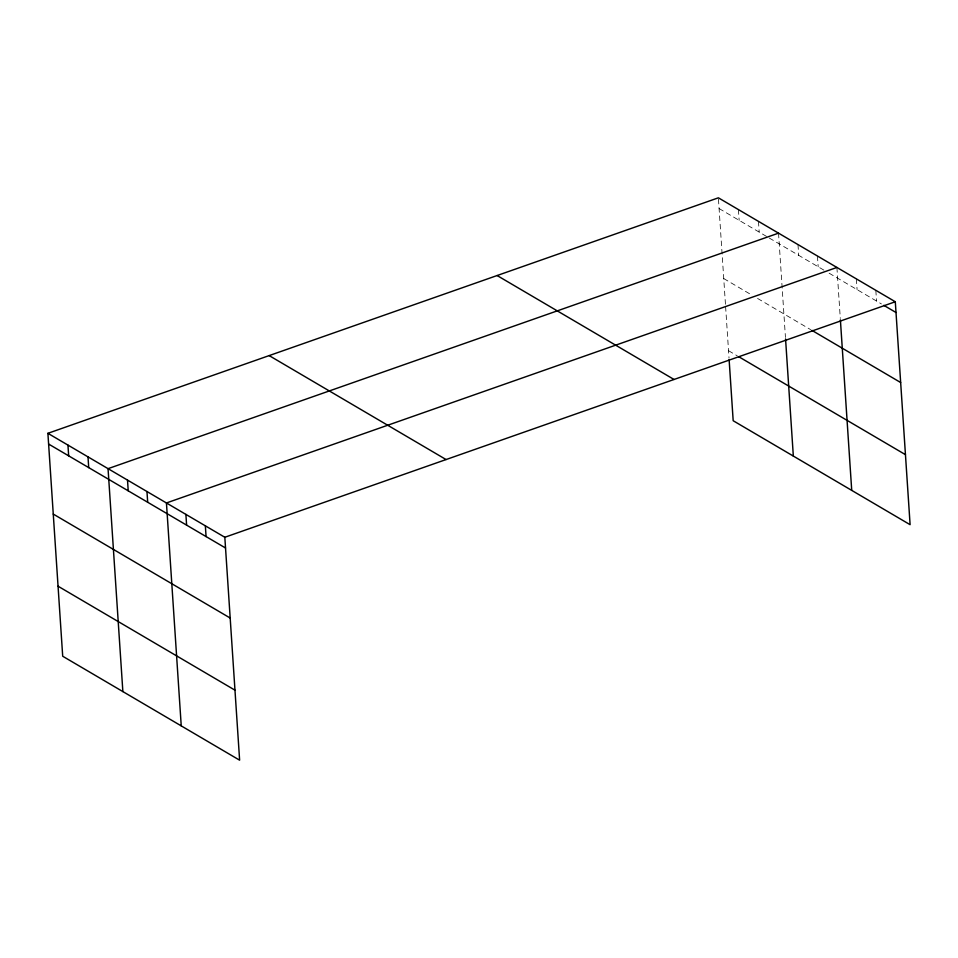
<?xml version="1.0" encoding="UTF-8"?>
<svg xmlns="http://www.w3.org/2000/svg" width="958" height="958" viewBox="0 0 958 958"><rect width="100%" height="100%" fill="white"/><g stroke="black" fill="none" stroke-linecap="round" stroke-linejoin="round"><path stroke-width="0.72" stroke-dasharray="4.79 3.59" d="M719.087 208.545L767.957 237.261M769.214 238.003L824.239 270.336M829.113 273.186L881.408 303.925M723.745 278.562L752.557 295.495M757.574 298.441L810.648 329.636M728.535 350.712L737.301 355.861M875.828 290.334L876.546 301.063M856.368 278.898L857.087 289.627M836.909 267.462L840.298 318.415M817.449 256.026L818.168 266.755M797.99 244.589L798.697 255.319M778.531 233.153L785.452 337.467M758.473 221.37L759.191 232.111M738.426 209.586L739.145 220.328M718.464 199.156L725.505 305.063M725.601 306.536L729.026 358.16"/><path stroke-width="1.44" d="M47.9 433.315L224.819 537.27L239.62 760.185L62.701 656.242L47.9 433.315L718.38 197.815L895.299 301.758L910.1 524.685L733.181 420.73L729.122 359.645M778.531 233.153L108.05 468.666L122.863 691.58M836.909 267.462L166.441 502.962L181.242 725.889M224.819 537.27L895.299 301.758M883.839 305.351L896.005 312.5M811.869 330.342L900.652 382.517M738.558 356.604L905.454 454.655M497.118 275.533L674.037 379.476M269.162 355.598L446.081 459.553M48.619 444.057L225.525 548M53.265 514.075L230.183 618.03M58.055 586.212L234.973 690.167M840.394 319.912L851.722 490.376M785.56 338.94L793.332 456.068M205.359 525.834L206.066 536.576M185.9 514.398L186.606 525.14M146.969 491.538L147.688 502.267M127.51 480.102L128.228 490.831M88.004 456.882L88.711 467.612M67.946 445.099L68.665 455.828"/></g></svg>
